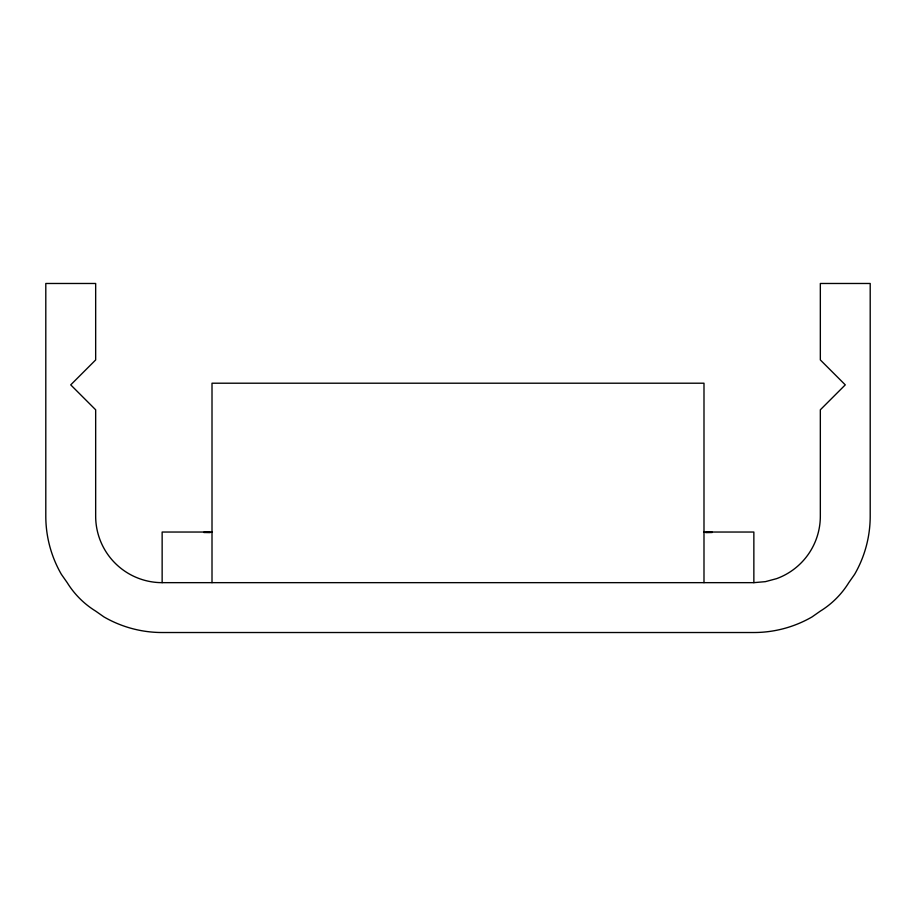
<?xml version="1.0" encoding="UTF-8"?>
<svg xmlns="http://www.w3.org/2000/svg" width="916" height="916" viewBox="0 0 916 916"><rect width="100%" height="100%" fill="white"/><g stroke="black" fill="none" stroke-linecap="round" stroke-linejoin="round"><path stroke-width="1.37" d="M753.857 582.656L765.398 581.649L776.596 578.649A66.479 66.479 0 0 0 820.335 516.177L820.335 409.796L845.273 384.869L820.335 359.931L820.335 283.479L870.2 283.479L870.2 516.177A116.343 116.343 0 0 1 854.617 574.343L848.788 582.656A87.283 87.283 0 0 1 820.335 611.109L812.023 616.937A116.343 116.343 0 0 1 753.857 632.521L162.143 632.521A116.343 116.343 0 0 1 103.977 616.937L95.665 611.109A87.283 87.283 0 0 1 67.212 582.656L61.383 574.343A116.343 116.343 0 0 1 45.8 516.177L45.8 283.479L95.665 283.479L95.665 359.931L70.727 384.869L95.665 409.796L95.665 516.177A66.479 66.479 0 0 0 162.143 582.656L753.857 582.656L753.857 532.036L703.992 532.036M212.008 532.036L162.143 532.036L162.143 582.656M703.992 582.656L703.992 383.209L212.008 383.209L212.008 582.656M204.451 532.402L203.696 532.414L210.382 532.471L204.451 532.402M712.305 532.414L705.618 532.471L712.305 532.414"/></g></svg>
